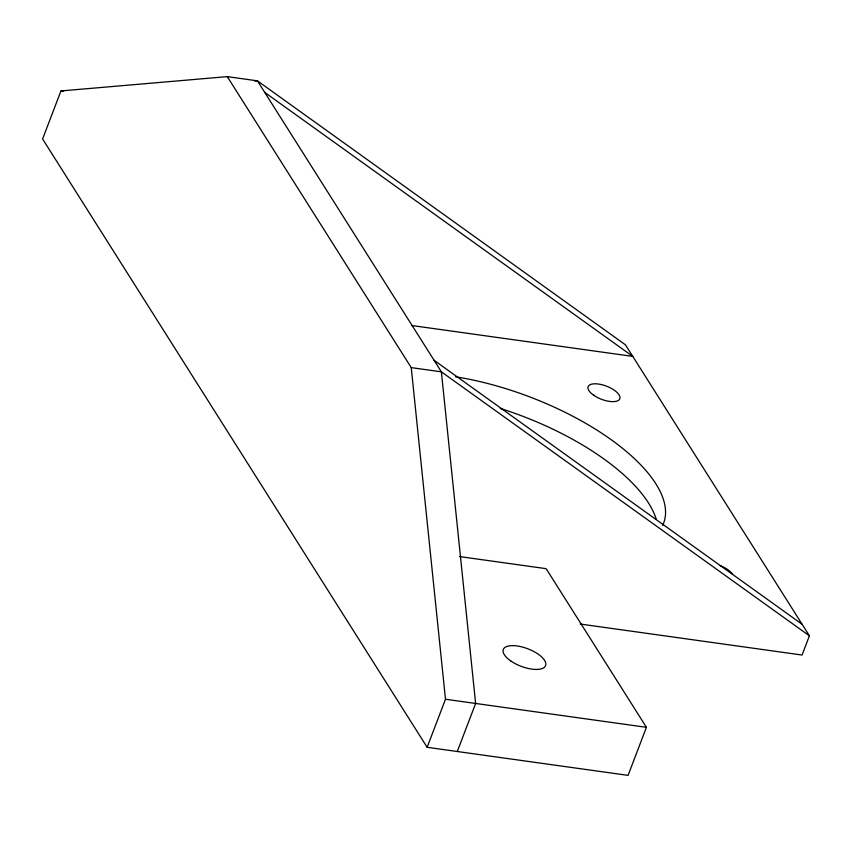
<?xml version="1.0" encoding="UTF-8"?>
<svg xmlns="http://www.w3.org/2000/svg" width="852" height="852" viewBox="0 0 852 852"><rect width="100%" height="100%" fill="white"/><g stroke="black" fill="none" stroke-linecap="round" stroke-linejoin="round"><path stroke-width="1.28" d="M580.276 624.047L802.062 655.039L809.4 635.816L625.453 344.826L257.432 80.844L227.292 76.627L60.95 90.94L42.6 138.982L427.14 747.3L628.073 775.373L646.423 727.32L546.132 568.667L459.42 556.548M427.14 747.3L445.489 699.247L411.239 367.627L227.292 76.627M457.279 751.507L475.629 703.464L441.379 371.834L257.432 80.844L254.791 81.068M60.95 90.94L63.57 91.302M411.548 325.485L632.759 356.392L264.748 92.41M411.239 367.627L441.379 371.834L809.4 635.816M445.489 699.247L646.423 727.32M434.073 360.268L802.083 624.25M500.273 408.427A169.559 70.311 20.9 0 1 656.285 519.358M720.132 565.6A16.955 7.029 20.9 0 1 732.411 574.163M455.394 376.765A169.559 70.311 20.9 0 1 662.696 525.365M510.71 660.896A22.61 9.372 20.9 0 0 545.514 665.753A22.61 9.372 20.9 0 0 517.143 645.965A22.61 9.372 20.9 0 0 510.71 660.896M593.663 395.232A16.955 7.029 20.9 0 0 619.766 398.885A16.955 7.029 20.9 0 0 598.487 384.039A16.955 7.029 20.9 0 0 593.663 395.232"/></g></svg>
